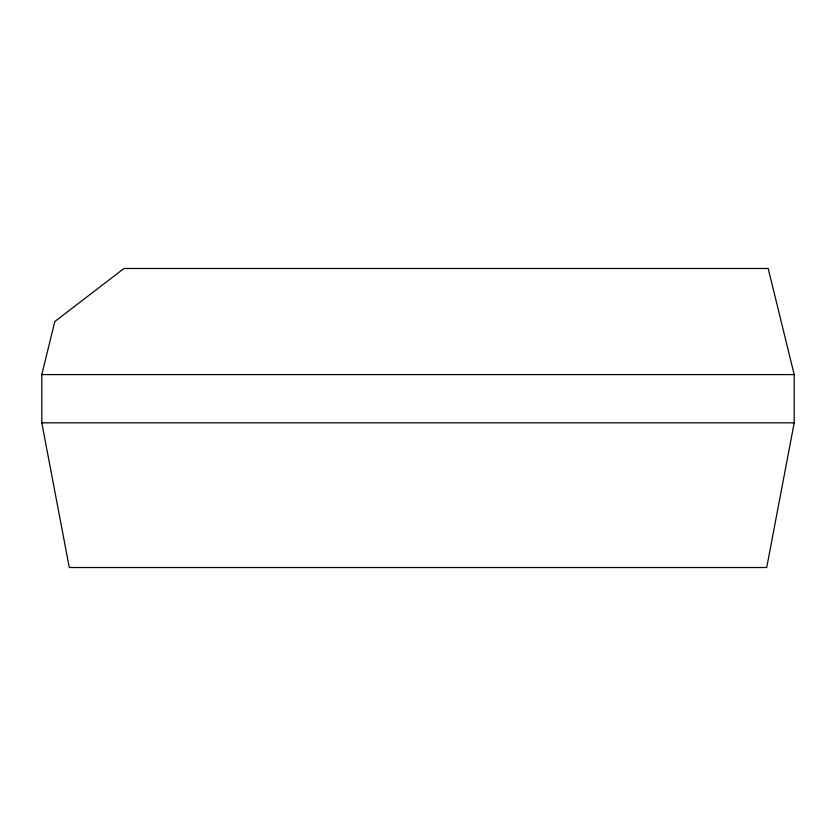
<?xml version="1.0" encoding="UTF-8"?>
<svg xmlns="http://www.w3.org/2000/svg" width="836" height="836" viewBox="0 0 836 836"><rect width="100%" height="100%" fill="white"/><g stroke="black" fill="none" stroke-linecap="round" stroke-linejoin="round"><path stroke-width="1.25" d="M794.2 422.828L766.706 567.519L69.294 567.519L41.8 422.828L41.8 374.591L54.81 321.536L123.979 268.481L768.179 268.481L794.2 374.591L794.2 422.828L41.8 422.828M41.8 374.591L794.2 374.591"/></g></svg>
